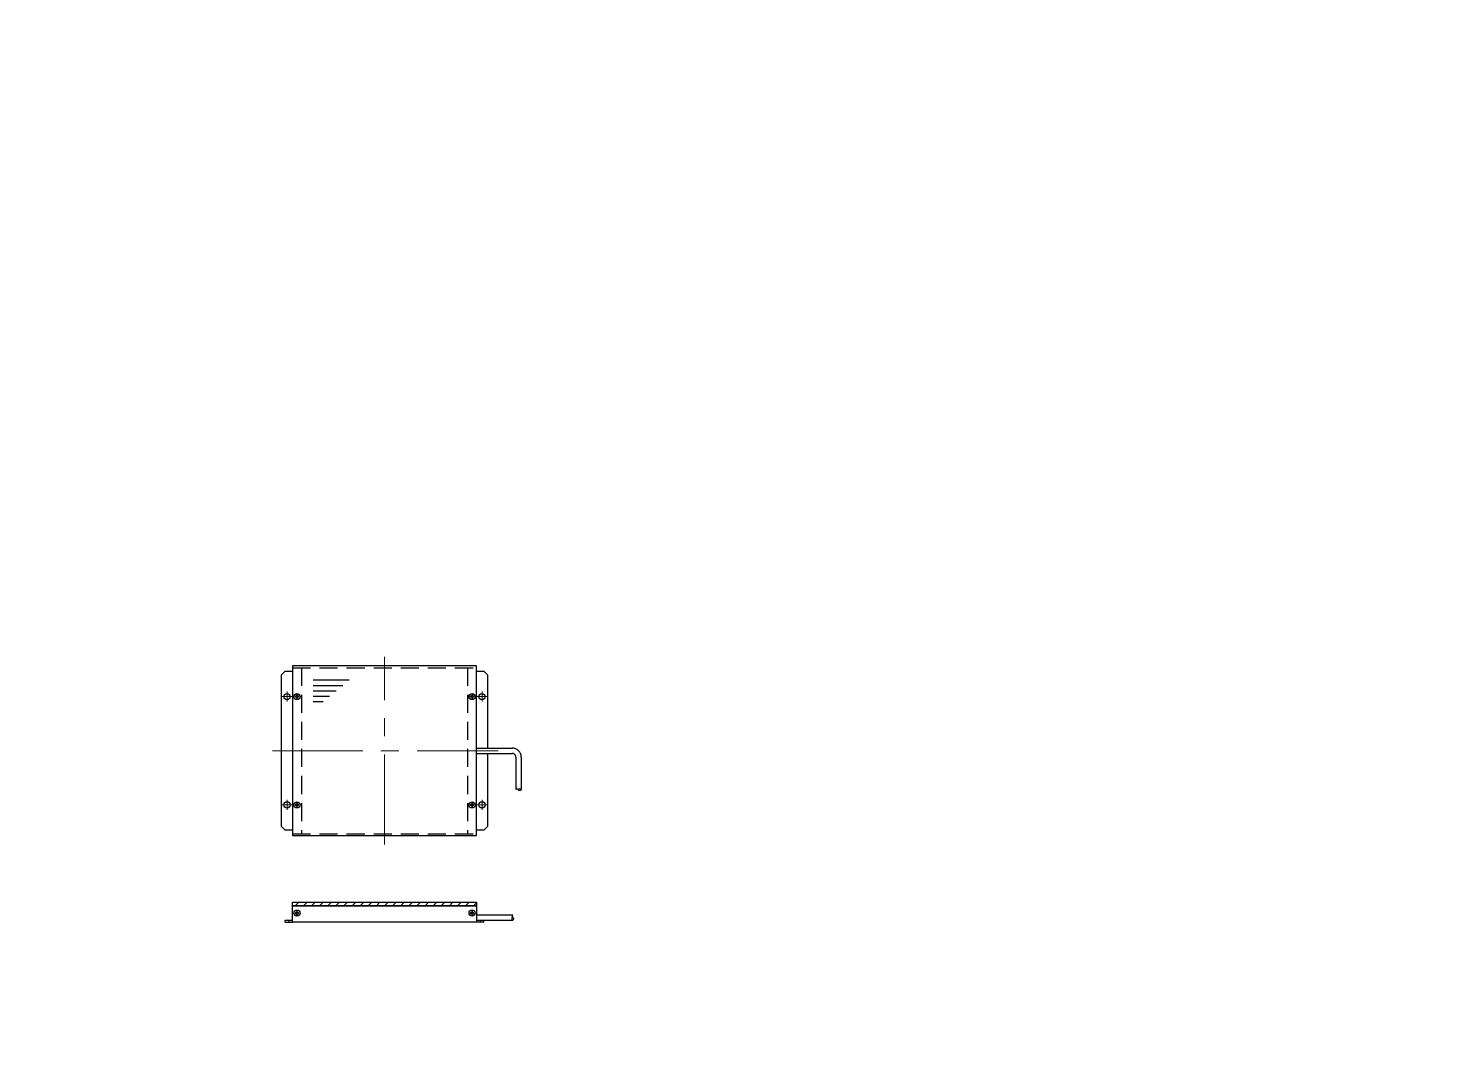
# Paper-space layout 'A3_1_2' of a CAD drawing. Header units: millimetres. Extents: x 0 to 392, y 0 to 286.
# The model-space entities are those that its viewports show. They can reach past a viewport. Long polylines and large blocks are cut down to what shows.
import ezdxf

# ---------------------------------------------------------------- set-up
doc = ezdxf.new("R2010")
doc.units = ezdxf.units.MM
doc.linetypes.add('CENTER', pattern=[2, 1.25, -0.25, 0.25, -0.25])
doc.linetypes.add('HIDDEN', pattern=[0.375, 0.25, -0.125])
doc.layers.get('0').update_dxf_attribs({"lineweight": 30})
doc.layers.add('2KD_寸法１', color=7, linetype='Continuous', lineweight=15)
doc.layers.add('PINOFF', color=6, linetype='Continuous', lineweight=9)
doc.layers.get('PINOFF').freeze()
pattern_1 = [(45, (-130.1423, -88.997), (-2.245064, 2.245064), [])]

# ---------------------------------------------------------------- blocks, each defined once
blk = doc.blocks.new('A$C760902E6')
h = blk.add_hatch()
h.set_pattern_fill('ANSI31', color=256, style=0)
h.set_pattern_definition(pattern_1)
h.paths.add_polyline_path([(55, 11), (4, 11), (4, 9), (55, 9)])
h = blk.add_hatch()
h.set_pattern_fill('ANSI31', color=256, style=0)
h.set_pattern_definition(pattern_1)
h.paths.add_polyline_path([(106, 11), (55, 11), (55, 9), (106, 9)])
for p, q in [((4, 11), (106, 11)), ((4, 9), (4, 11)), ((4, 0), (4, 9)), ((4, 9), (106, 9)), ((106, 9), (4, 9)), ((106, 11), (106, 9)), ((106, 9), (106, 0)), ((0, 0), (0, 1)), ((0, 1), (4, 1)), ((2, 1), (2, 0)), ((6.2, 5.2), (5.9, 5.2)), ((6.2, 4.8), (5.9, 4.8)), ((6.2, 5.2), (6.3, 5.3)), ((6.3, 4.7), (6.2, 4.8)), ((6.3, 5.3), (6.3, 5.6)), ((6.3, 4.7), (6.3, 4.4)), ((6.7, 5.3), (6.7, 5.6)), ((6.7, 5.3), (6.8, 5.2)), ((6.8, 4.8), (6.7, 4.7)), ((6.7, 4.7), (6.7, 4.4)), ((6.8, 5.2), (7.1, 5.2)), ((6.8, 4.8), (7.1, 4.8)), ((103.2, 5.2), (102.9, 5.2)), ((103.2, 4.8), (102.9, 4.8)), ((103.2, 5.2), (103.3, 5.3)), ((103.3, 4.7), (103.2, 4.8)), ((103.3, 5.3), (103.3, 5.6)), ((103.3, 4.7), (103.3, 4.4)), ((103.7, 5.3), (103.7, 5.6)), ((103.7, 5.3), (103.8, 5.2)), ((103.8, 4.8), (103.7, 4.7)), ((103.7, 4.7), (103.7, 4.4)), ((103.8, 5.2), (104.1, 5.2)), ((103.8, 4.8), (104.1, 4.8)), ((106, 4), (126, 4)), ((106, 1), (126, 1)), ((108, 1), (108, 0)), ((110, 0), (110, 1)), ((0, 0), (4, 0)), ((106, 0), (4, 0)), ((110, 0), (106, 0))]:
    blk.add_line(p, q)
for centre in [(6.5, 5), (103.5, 5)]:
    blk.add_circle(centre, 1.7)
blk.add_arc((126.65, 3.42), 0.936, 133.61675, 223.31798)
for centre, major_axis, ratio, start_param, end_param in [((5.9, 5), (-0.4, 0), 0.5, -1.570795, 1.570795), ((6.5, 5.6), (0, 0.4), 0.5, -1.570795, 1.570795), ((6.5, 4.4), (0, -0.4), 0.5, -1.570795, 1.570795), ((7.1, 5), (0.4, 0), 0.5, -1.570795, 1.570795), ((102.9, 5), (-0.4, 0), 0.5, -1.570795, 1.570795), ((103.5, 5.6), (0, 0.4), 0.5, -1.570795, 1.570795), ((103.5, 4.4), (0, -0.4), 0.5, -1.570795, 1.570795), ((104.1, 5), (0.4, 0), 0.5, -1.570795, 1.570795), ((126, 1.94), (0, -0.842), 0.448876, -3.141592653589792, 3.141592653589792)]:
    blk.add_ellipse(centre, major_axis=major_axis, ratio=ratio, start_param=start_param, end_param=end_param)
blk = doc.blocks.new('A$C50C030A1')
for p, q in [((-0.3, 0.2), (-0.6, 0.2)), ((-0.3, 0.2), (-0.2, 0.3)), ((-0.2, 0.3), (-0.2, 0.6)), ((0.2, 0.3), (0.2, 0.6)), ((0.2, 0.3), (0.3, 0.2)), ((0.3, 0.2), (0.6, 0.2)), ((-0.3, -0.2), (-0.6, -0.2)), ((-0.2, -0.3), (-0.3, -0.2)), ((-0.2, -0.3), (-0.2, -0.6)), ((0.3, -0.2), (0.2, -0.3)), ((0.2, -0.3), (0.2, -0.6)), ((0.3, -0.2), (0.6, -0.2))]:
    blk.add_line(p, q)
blk.add_circle((0, 0), 1.7)
for centre, major_axis in [((-0.6, 0), (-0.4, 0)), ((0, 0.6), (0, 0.4)), ((0.6, 0), (0.4, 0)), ((0, -0.6), (0, -0.4))]:
    blk.add_ellipse(centre, major_axis=major_axis, ratio=0.5, start_param=-1.570795, end_param=1.570795)
blk = doc.blocks.new('A$C75181129')
for p, q in [((-55, 91), (-57, 89)), ((-57, 5), (-57, 89)), ((-55, 91), (-51, 91)), ((-51, 94), (-51, 0)), ((51, 94), (-51, 94)), ((51, 0), (51, 94)), ((51, 91), (55, 91)), ((55, 91), (57, 89)), ((57, 89), (57, 48.5)), ((-39.52, 86.19), (-19.52, 86.19)), ((-39.52, 83.19), (-23.15, 83.19)), ((-39.52, 80.19), (-26.79, 80.19)), ((-39.52, 77.19), (-30.43, 77.19)), ((-39.52, 74.19), (-34.07, 74.19)), ((51, 48.5), (70.69, 48.5)), ((51, 45.5), (70.92, 45.5)), ((57, 45.5), (57, 5)), ((72.72, 43.51), (72.72, 25.48)), ((75.72, 43.49), (75.72, 25.48)), ((-55, 3), (-57, 5)), ((-51, 3), (-55, 3)), ((-51, 0), (51, 0)), ((55, 3), (51, 3)), ((55, 3), (57, 5))]:
    blk.add_line(p, q)
at = {"linetype": 'HIDDEN', "ltscale": 10}
for p, q in [((-51, 93), (51, 93)), ((-46, 93), (-46, 1)), ((46, 93), (46, 1)), ((-51, 1), (51, 1))]:
    blk.add_line(p, q, dxfattribs=at)
for centre in [(-54, 77), (54, 77), (-54, 17), (54, 17)]:
    blk.add_circle(centre, 1.75)
for centre, radius, start, end in [((70.67, 43.45), 5.05, 0.50815, 89.76221), ((70.72, 43.51), 2, 0, 95.64566), ((73.4, 24.84), 0.936, 46.68202, 136.38325)]:
    blk.add_arc(centre, radius, start, end)
at = {"extrusion": (0, 0, -1)}
blk.add_ellipse((74.88, 25.48), major_axis=(-0.842, 0), ratio=0.448876, start_param=4.712389, end_param=10.995574, dxfattribs=at)
for p in [(-48.5, 77), (48.5, 77), (-48.5, 17), (48.5, 17)]:
    blk.add_blockref('A$C50C030A1', p)

msp = doc.modelspace()

# ---------------------------------------------------------------- linework, layer by layer
at = {"layer": '2KD_寸法１', "linetype": 'CENTER', "ltscale": 10}
for p, q in [((196.326, 118.741), (196.326, 222.741)), ((134.326, 170.741), (259.326, 170.741))]:
    msp.add_line(p, q, dxfattribs=at)
at = {"layer": '2KD_寸法１'}
for p, q in [((145.076, 200.741), (139.576, 200.741)), ((142.326, 197.991), (142.326, 203.491)), ((247.576, 200.741), (253.076, 200.741)), ((250.326, 203.491), (250.326, 197.991)), ((142.326, 137.991), (142.326, 143.491)), ((250.326, 143.491), (250.326, 137.991)), ((145.076, 140.741), (139.576, 140.741)), ((247.576, 140.741), (253.076, 140.741))]:
    msp.add_line(p, q, dxfattribs=at)

# ---------------------------------------------------------------- block references
for name, p in [('A$C75181129', (196.326, 123.741)), ('A$C760902E6', (141.326, 75.773))]:
    msp.add_blockref(name, p)

psp = doc.layouts.new('A3_1_2')

# ---------------------------------------------------------------- viewports
at = {"layer": 'PINOFF', "color": 7, "lineweight": 0}
psp.add_viewport(center=(195.5, 142.5), size=(392, 286), view_center_point=(391, 285), view_height=572.00001, dxfattribs=at)

doc.saveas('drawing.dxf')
